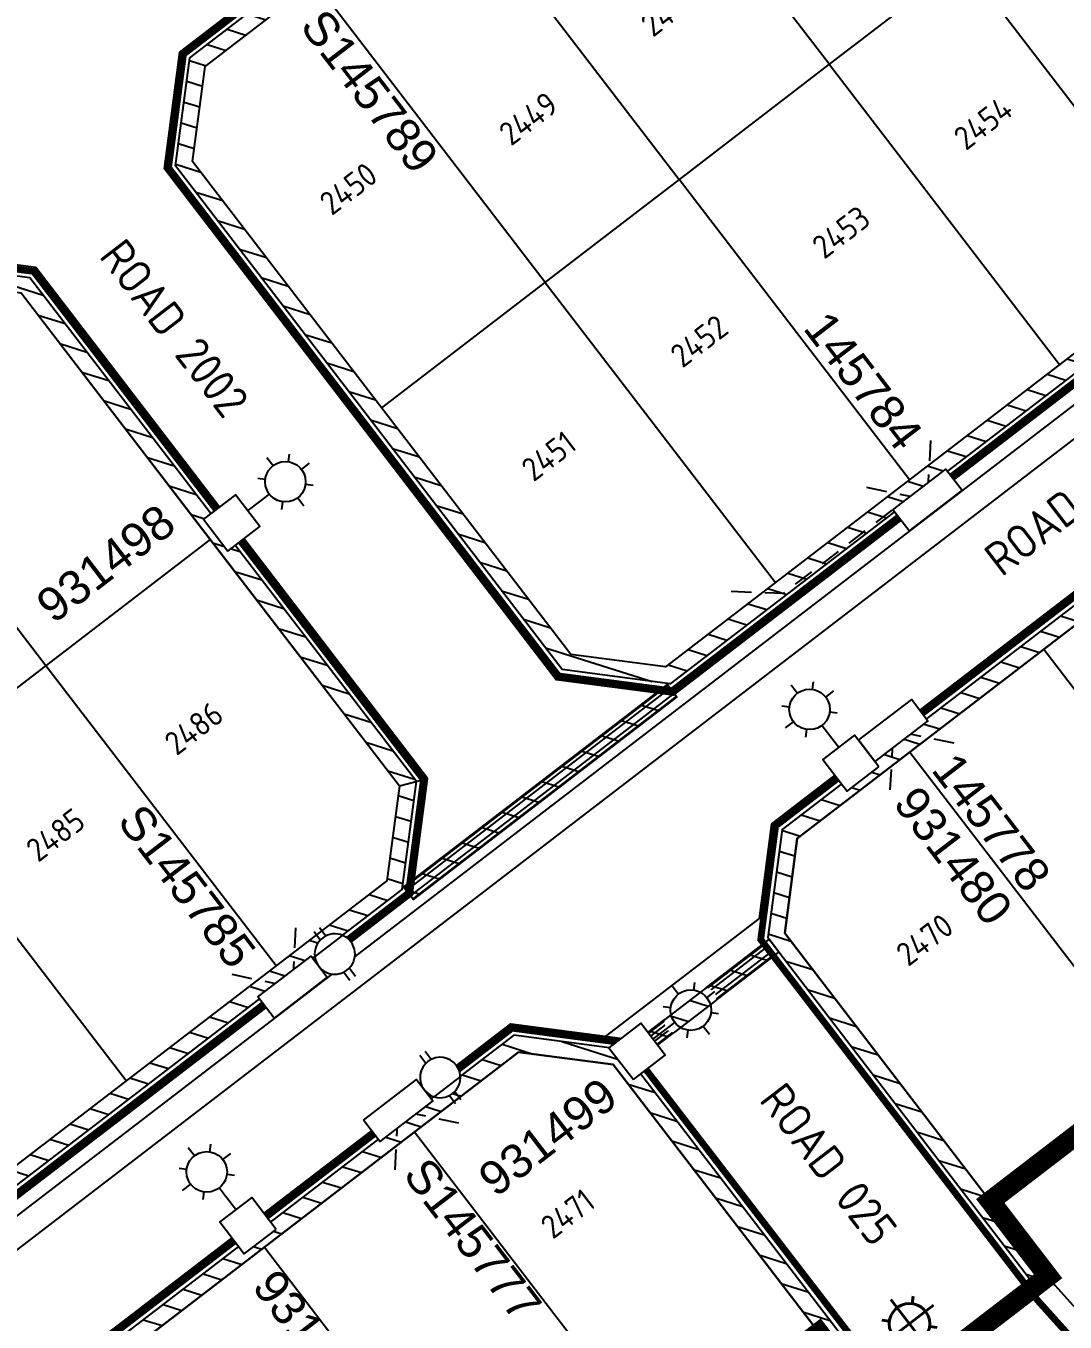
# Model space of a CAD drawing. Extents: x 296374 to 298792, y 6267790 to 6270844.
# Drawn here: x 298187.8 to 298264.7, y 6269805 to 6269901 of the extents above; entities that cross this region are included whole.
import ezdxf
from ezdxf.enums import TextEntityAlignment as Align

# ---------------------------------------------------------------- set-up
doc = ezdxf.new("R2010")
doc.units = 0
for name, pattern in [('Dash', [5, 3, -2]), ('DASHED', [0.75, 0.5, -0.25]), ('DASHED2', [9.525, 6.35, -3.175]), ('IE Trench LV', [6.5, 5, -1.5]), ('Trench-Service', [1.5, 1, -0.5])]:
    doc.linetypes.add(name, pattern=pattern)
for name, color, linetype in [('_User_Boundary_Stage24', 252, 'DASHED2'), ('_User_Equip_Easement', 7, 'Continuous'), ('_User_LotNumbers', 251, 'Continuous'), ('_User_Roadnames', 7, 'Continuous'), ('_User_Wipeout', 6, 'Continuous'), ('_User_xref', 251, 'Continuous'), ('Duct_SP_NEW', 2, 'Continuous'), ('Equip_LV_NEW', 2, 'Continuous'), ('Equip_SP_SL_EXT', 7, 'Continuous'), ('Equip_SP_SL_NEW', 2, 'Continuous'), ('Mains_HV_NEW_U97', 2, 'Continuous'), ('Mains_LV_NEW_T84', 2, 'Continuous'), ('Mains_SL_NEW_R6', 2, 'Continuous'), ('Services_SP_NEW_UG', 7, 'Trench-Service'), ('SupportsUG_SP_LV_NEW', 2, 'Continuous'), ('SupportsUG_SP_LV_SL_NEW', 2, 'Continuous'), ('Trench_SP_NEW', 2, 'IE Trench LV'), ('UG_Details_SP_MISC', 7, 'Continuous'), ('X-Masterplan_LotLayout_P2$0$D-LO-Stage 24', 251, 'Continuous'), ('X-Masterplan_LotLayout_P2$0$D-RD-Stage24_BDY', 251, 'Continuous'), ('XR-600340-P4-CI-DESIGN (06032016)$0$GN-ANNO-TEXT-LOT24', 251, 'Continuous')]:
    doc.layers.add(name, color=color, linetype=linetype)
doc.styles.add('CDD_AN-ISOCP', font='isocp.shx')
doc.styles.add('iecARIAL', font='arial.ttf', dxfattribs={"height": 2})
doc.styles.add('POLE_LABEL', font='arial.ttf')
doc.styles.add('SL_LABEL', font='arial.ttf')
doc.styles.get("Standard").update_dxf_attribs({"font": 'arial.ttf'})
doc.styles.add('XR-600340-P4-CI-DESIGN (06032016)$0$CDD_AN-ISOCP', font='isocp.shx')
doc.linetypes.add('Cable 1', pattern='A,7,-3,["//",Standard,S=1.5,R=0,X=-2.1,Y=-0.7],-0.001', length=10.001)
doc.linetypes.add('Cable 4', pattern='A,5.25,-0.1,["o",Standard,S=2,R=0,X=1.2,Y=-0.7],-4', length=9.35)
doc.linetypes.add('Cable New UG', pattern='A,7,-0.25,["x",Standard,S=2,R=0,X=0.2,Y=-0.8],-2.1', length=9.35)
doc.linetypes.add('IE Trench HV', pattern='A,7,-0.2,["/",Standard,S=3,R=0,X=0.6,Y=-1.4],-2.5', length=9.7)
pattern_1 = [(162.4963, (298226.3864, 6269882.092), (-0.45837, -1.453435), [])]

# ---------------------------------------------------------------- blocks, each defined once
blk = doc.blocks.new('XR-600340-P4-CI-DESIGN (06032016)')
at = {"layer": 'XR-600340-P4-CI-DESIGN (06032016)$0$GN-ANNO-TEXT-LOT24', "linetype": 'ByBlock', "char_height": 1.75, "attachment_point": 5, "rotation": 37.45421, "style": 'XR-600340-P4-CI-DESIGN (06032016)$0$CDD_AN-ISOCP'}
for s, insert in [('2448', (298235.54, 6269902.197)), ('2449', (298225.028, 6269894.131)), ('2454', (298258.687, 6269893.794)), ('2450', (298211.706, 6269888.947)), ('2453', (298248.175, 6269885.728)), ('2452', (298237.663, 6269877.663)), ('2451', (298229.214, 6269866.128)), ('2486', (298202.786, 6269845.851)), ('2485', (298190.02, 6269841.109)), ('2470', (298254.362, 6269833.352)), ('2471', (298227.934, 6269813.075))]:
    blk.add_mtext(s, dxfattribs=dict(at, insert=insert))
blk = doc.blocks.new('X-Masterplan_LotLayout_P2')
at = {"layer": 'X-Masterplan_LotLayout_P2$0$D-LO-Stage 24'}
for p, q in [((298247.3, 6269898.138), (298230.256, 6269920.353)), ((298219.148, 6269911.831), (298236.193, 6269889.616)), ((298247.411, 6269898.223), (298257.329, 6269905.832)), ((298257.218, 6269905.747), (298274.261, 6269883.532)), ((298226.275, 6269882.007), (298209.231, 6269904.222)), ((298236.304, 6269889.701), (298247.411, 6269898.223)), ((298247.3, 6269898.138), (298264.344, 6269875.923)), ((298226.387, 6269882.092), (298236.304, 6269889.701)), ((298253.237, 6269867.401), (298236.193, 6269889.616)), ((298214.168, 6269872.718), (298226.387, 6269882.092)), ((298226.275, 6269882.007), (298243.32, 6269859.792)), ((298172.267, 6269875.861), (298189.312, 6269853.647)), ((298334.585, 6269871.836), (298259.214, 6269814.007)), ((298201.474, 6269862.978), (298189.256, 6269853.604)), ((298263.167, 6269854.853), (298281.429, 6269831.052)), ((298189.256, 6269853.604), (298139.328, 6269815.297)), ((298189.312, 6269853.647), (298206.356, 6269831.432)), ((298253.25, 6269847.244), (298271.511, 6269823.443)), ((298195.248, 6269822.91), (298178.204, 6269845.124)), ((298216.595, 6269819.121), (298234.857, 6269795.32)), ((298205.488, 6269810.599), (298223.75, 6269786.798))]:
    blk.add_line(p, q, dxfattribs=at)
at = {"layer": 'X-Masterplan_LotLayout_P2$0$D-RD-Stage24_BDY'}
for points in [[(298201.091, 6269897.976), (298295.315, 6269970.27), (298302.326, 6269969.347), (298330.327, 6269932.851), (298329.404, 6269925.84), (298235.179, 6269853.547), (298228.169, 6269854.47), (298200.168, 6269890.966)], [(298187.474, 6269881.226), (298215.475, 6269844.731), (298214.551, 6269837.72), (298138.125, 6269779.082), (298131.115, 6269780.005), (298103.113, 6269816.501), (298104.037, 6269823.511), (298180.463, 6269882.149)]]:
    blk.add_lwpolyline(points, close=True, dxfattribs=at)
blk.add_lwpolyline([(298361.173, 6269928.788), (298360.565, 6269929.582), (298348.455, 6269920.291), (298244.919, 6269840.853), (298243.996, 6269833.842), (298261.43, 6269811.119), (298264.004, 6269807.764), (298268.84, 6269802.385), (298268.84, 6269802.385), (298274.122, 6269799.184), (298278.821, 6269798.276), (298283.071, 6269799.015), (298287.868, 6269800.7), (298384.66, 6269874.965, 0.015634), (298391.73, 6269880.748)], format="xyb", dxfattribs=at)
at = {"layer": 'X-Masterplan_LotLayout_P2$0$D-RD-Stage24_BDY', "flags": 128}
blk.add_lwpolyline([(298183.171, 6269720.372), (298254.729, 6269775.274), (298256.857, 6269780.066), (298255.607, 6269788.482), (298255.403, 6269789.349), (298252.035, 6269796.459), (298248.736, 6269801.379), (298245.302, 6269805.855), (298231.302, 6269824.102), (298224.291, 6269825.026), (298147.865, 6269766.388), (298146.941, 6269759.377), (298176.16, 6269721.295)], close=True, dxfattribs=at)
blk = doc.blocks.new('*U82')
at = {"lineweight": 40}
for p, q in [((-4.192, -2.298), (-4.243, 2.202)), ((-5.692, 1.394), (-5.29, 1)), ((-2.776, 1.427), (-3.169, 1.024)), ((0, 0), (-2.721, -0.031)), ((-1.968, -0.023), (-6.467, -0.074)), ((-5.659, -1.523), (-5.266, -1.121)), ((-2.743, -1.49), (-3.145, -1.097))]:
    blk.add_line(p, q, dxfattribs=at)
blk.add_circle((-4.218, -0.048), 1.5, dxfattribs=at)
at = {"style": 'iecARIAL', "flags": 8}
blk.add_attdef('ASSET_NUM', (1.5, 1.5), '', height=2.5, dxfattribs=at)
for tag, p, height, flags in [('CONSTRUCTED_VOLTAGE', (0.981, -0.653), 0.2, 9), ('CONTROL_TYPE', (0.981, -0.853), 0.2, 9), ('LANTERN_PURPOSE', (0.981, -1.053), 0.2, 9), ('LNUMBER', (2.181, -3.253), 2.5, 8), ('OPERATING_VOLTAGE', (0.981, -1.653), 0.2, 9), ('ORIENTATION', (0.981, -1.853), 0.2, 9), ('OWNED_BY', (0.981, -2.053), 0.2, 9), ('LANTERN_TYPE', (0.981, -1.253), 0.2, 9), ('NO_PHASES', (0.981, -1.453), 0.2, 9), ('STATE', (0.981, -2.253), 0.2, 9), ('CEXIST', (0.981, -2.653), 0.2, 9), ('CNEW', (0.981, -2.853), 0.2, 9), ('CNUMBER', (0.981, -3.053), 0.2, 9), ('USAGE', (0.981, -2.453), 0.2, 9), ('CREMOVE', (0.981, -3.253), 0.2, 9), ('CREPLACE', (0.981, -3.453), 0.2, 9), ('LKINGHEIGHT', (0.981, -3.653), 0.2, 9), ('LBRACKET', (0.981, -3.853), 0.2, 9), ('LBRACKETVOCAB', (0.981, -4.053), 0.2, 9), ('LCATEGORY', (0.981, -4.253), 0.2, 9), ('LCHARGE1', (0.981, -4.453), 0.2, 9), ('LCHARGE1PERCENT', (0.981, -4.653), 0.2, 9), ('LCHARGE2', (0.981, -4.853), 0.2, 9), ('LCHARGE2PERCENT', (0.981, -5.053), 0.2, 9), ('LCHARGE3', (0.981, -5.253), 0.2, 9), ('LCHARGE3PERCENT', (0.981, -5.453), 0.2, 9), ('LEXIST', (0.981, -5.653), 0.2, 9), ('LLAMP', (0.981, -5.853), 0.2, 9), ('LLAMPVOCAB', (0.981, -6.053), 0.2, 9), ('LMAST', (0.981, -6.253), 0.2, 9), ('LMASTVOCAB', (0.981, -6.453), 0.2, 9), ('LNEW', (0.981, -6.653), 0.2, 9), ('LANTNUMBER', (0.981, -6.853), 0.2, 9), ('LOUTREACH', (0.981, -7.253), 0.2, 9), ('LOUTREACHVOCAB', (0.981, -7.453), 0.2, 9), ('LRATECODE', (0.981, -7.653), 0.2, 9), ('LREMOVE', (0.981, -7.853), 0.2, 9), ('LREPLACE', (0.981, -8.053), 0.2, 9), ('LTYPE', (0.981, -8.253), 0.2, 9), ('LTYPEVOCAB', (0.981, -8.453), 0.2, 9), ('LEGEND', (0.981, -8.653), 0.2, 9), ('STREETNAME', (0.981, -9.253), 0.2, 9), ('SUBURB', (0.981, -9.453), 0.2, 1), ('LOCATION', (0.981, -8.853), 0.2, 9), ('NOTES', (0.981, -9.053), 0.2, 9)]:
    blk.add_attdef(tag, p, '', height=height, dxfattribs=dict(flags=flags))
blk = doc.blocks.new('LV_UG_LINKS_OPEN_NEW')
blk.add_wipeout([(-1.168, 0.932), (-1.275, 0.778), (-1.363, 0.612), (-1.429, 0.436), (-1.472, 0.254), (-1.492, 0.067), (-1.489, -0.12), (-1.462, -0.306), (-1.412, -0.487), (-1.34, -0.66), (-1.247, -0.823), (-1.134, -0.973), (-1.003, -1.107), (-0.857, -1.224), (-0.696, -1.322), (-0.525, -1.399), (-0.346, -1.453), (-0.161, -1.485), (0.026, -1.494), (0.213, -1.479), (0.397, -1.44), (0.574, -1.379), (0.743, -1.296), (0.899, -1.193), (1.042, -1.071), (1.168, -0.932), (1.275, -0.778), (1.363, -0.612), (1.429, -0.436), (1.472, -0.254), (1.492, -0.067), (1.489, 0.12), (1.462, 0.306), (1.412, 0.487), (1.34, 0.66), (1.247, 0.823), (1.134, 0.973), (1.003, 1.107), (0.857, 1.224), (0.696, 1.322), (0.525, 1.399), (0.346, 1.453), (0.161, 1.485), (-0.026, 1.494), (-0.213, 1.479), (-0.397, 1.44), (-0.574, 1.379), (-0.743, 1.296), (-0.899, 1.193), (-1.042, 1.071)])
for p, q in [((-0.249, 1.473), (-0.249, 2.22)), ((0.249, 1.473), (0.249, 2.22)), ((-0.249, -1.473), (-0.249, -2.22)), ((0.249, -1.473), (0.249, -2.22))]:
    blk.add_line(p, q)
blk.add_lwpolyline([(1.494, 0, 1), (-1.494, 0, 1)], format="xyb", close=True)
for tag, p, flags in [('Z', (0, 0), 1), ('ORIENTATION', (0, 0), 9), ('USAGE', (0, -0.2), 9), ('NOTES', (0, -0.4), 9)]:
    blk.add_attdef(tag, p, '', height=0.2, dxfattribs=dict(flags=flags))
blk = doc.blocks.new('*U102')
blk.add_line((0, 0), (0, 0))
at = {"style": 'SL_LABEL', "flags": 9}
for tag, height, p in [('ASSET_NUM', 2.5, (2, 2)), ('STREET_CODE', 0.2, (0, -0.2))]:
    blk.add_attdef(tag, text='', height=height, dxfattribs=at).set_placement(p, align=Align.MIDDLE_LEFT)
for tag, p, flags in [('Z', (0, 0), 1), ('OPERATED_BY', (0, -9.607), 9)]:
    blk.add_attdef(tag, p, '', height=0.2, dxfattribs=dict(flags=flags))
at = {"flags": 9}
for tag, p in [('CONSTRUCTED_VOLTAGE', (0, -0.4)), ('CONTROL_TYPE', (0, -0.6)), ('LANTERN_PURPOSE', (0, -0.8)), ('LANTERN_TYPE', (0, -1)), ('OPERATING_VOLTAGE', (0, -1.4)), ('ORIENTATION', (0, -1.6)), ('OWNED_BY', (0, -1.8)), ('STATE', (0, -2)), ('NO_PHASES', (0, -1.2)), ('CEXIST', (0, -2.4)), ('CNEW', (0, -2.6)), ('CNUMBER', (0, -2.8)), ('USAGE', (0, -2.2)), ('CREMOVE', (0, -3)), ('CREPLACE', (0, -3.2)), ('LKINGHEIGHT', (0, -3.4)), ('MAINTAINED_BY', (0, -9.863))]:
    blk.add_attdef(tag, text='', height=0.2, dxfattribs=at).set_placement(p, align=Align.MIDDLE_LEFT)
blk.add_wipeout([(0.907, -8.703), (-0.626, -8.067), (-1.564, -6.698), (-0.928, -5.166), (0.43, -4.124), (1.973, -4.863), (2.912, -6.232), (2.276, -7.764)])
for p, q in [((0, 0), (0.519, -4.976)), ((-0.928, -5.166), (-0.491, -5.52)), ((1.973, -4.863), (1.619, -5.3)), ((-0.818, -6.62), (-1.564, -6.698)), ((2.912, -6.232), (2.166, -6.31)), ((-0.626, -8.067), (-0.271, -7.63)), ((2.276, -7.764), (1.839, -7.41)), ((0.829, -7.957), (0.907, -8.703))]:
    blk.add_line(p, q)
blk.add_circle((0.674, -6.465), 1.5)
for tag, height, flags, p in [('LNUMBER', 2.5, 8, (1.2, -2.8)), ('LBRACKET', 0.2, 9, (0, -3.6)), ('LBRACKETVOCAB', 0.2, 9, (0, -3.8)), ('LCATEGORY', 0.2, 9, (0, -4)), ('LCHARGE1', 0.2, 9, (0, -4.2)), ('LCHARGE1PERCENT', 0.2, 9, (0, -4.4)), ('LCHARGE2', 0.2, 9, (0, -4.6)), ('LCHARGE2PERCENT', 0.2, 9, (0, -4.8)), ('LCHARGE3', 0.2, 9, (0, -5)), ('LCHARGE3PERCENT', 0.2, 9, (0, -5.2)), ('LEXIST', 0.2, 9, (0, -5.4)), ('LLAMP', 0.2, 9, (0, -5.6)), ('LLAMPVOCAB', 0.2, 9, (0, -5.8)), ('LMAST', 0.2, 9, (0, -6)), ('LMASTVOCAB', 0.2, 9, (0, -6.2)), ('LNEW', 0.2, 9, (0, -6.4)), ('LANTNUMBER', 0.2, 9, (0, -6.6)), ('LOUTREACH', 0.2, 9, (0, -7)), ('LOUTREACHVOCAB', 0.2, 9, (0, -7.2)), ('LRATECODE', 0.2, 9, (0, -7.4)), ('LREMOVE', 0.2, 9, (0, -7.6)), ('SUBURB', 0.2, 9, (0, -8.6)), ('LREPLACE', 0.2, 9, (0, -7.8)), ('LTYPE', 0.2, 9, (0, -8)), ('LTYPEVOCAB', 0.2, 9, (0, -8.2)), ('LEGEND', 0.2, 9, (0, -8.4)), ('STREETNAME', 0.2, 9, (0, -8.8)), ('LOCATION', 0.2, 9, (0, -9)), ('NOTES', 0.2, 9, (0, -9.2))]:
    blk.add_attdef(tag, text='', height=height, dxfattribs=dict(flags=flags)).set_placement(p, align=Align.MIDDLE_LEFT)
blk = doc.blocks.new('PILLAR_NEW')
for tag, height, flags, p in [('ASSET_NUM', 2.5, 8, (2, 4)), ('STREET_CODE', 0.2, 9, (1.5, 2)), ('OWNED_BY', 0.2, 9, (1.5, 1.8))]:
    blk.add_attdef(tag, text='', height=height, dxfattribs=dict(flags=flags)).set_placement(p, align=Align.MIDDLE_LEFT)
blk.add_wipeout([(-2.475, 0.99), (2.475, 0.99), (2.475, -0.99), (-2.475, -0.99)])
at = {"lineweight": -3}
blk.add_lwpolyline([(-2.475, 0.99), (2.475, 0.99), (2.475, -0.99), (-2.475, -0.99)], close=True, dxfattribs=at)
for tag, flags, p in [('OPERATED_BY', 9, (1.5, 1.6)), ('STATE', 9, (1.5, 1.2)), ('SUPPORT_TYPE', 9, (1.5, 1)), ('MAINTAINED_BY', 9, (1.5, 1.4)), ('SUBURB', 9, (1.5, 0.2)), ('STREETNAME', 9, (1.5, 0)), ('USAGE', 9, (1.5, 0.8)), ('LEGEND', 9, (1.5, 0.6)), ('PARENT', 9, (1.5, 0.4)), ('Z', 1, (1.5, -0.6)), ('LOCATION', 9, (1.5, -0.2)), ('NOTES', 9, (1.5, -0.4))]:
    blk.add_attdef(tag, text='', height=0.2, dxfattribs=dict(flags=flags)).set_placement(p, align=Align.MIDDLE_LEFT)
blk = doc.blocks.new('COLUMN_NEW')
for tag, height, flags, p in [('ASSET_NUM', 2.5, 8, (2, 2)), ('Z', 0.2, 1, (1.5, -2.8)), ('LOCATION', 0.2, 9, (1.5, -2.2)), ('NOTES', 0.2, 9, (1.5, -2.4)), ('LABEL_ALIGNMENT', 0.2, 9, (1.5, -2.6))]:
    blk.add_attdef(tag, text='', height=height, dxfattribs=dict(flags=flags)).set_placement(p, align=Align.MIDDLE_LEFT)
blk.add_wipeout([(-1.485, -1.485), (1.485, -1.485), (1.485, 1.485), (-1.485, 1.485)])
at = {"lineweight": -3}
blk.add_lwpolyline([(-1.485, -1.485), (1.485, -1.485), (1.485, 1.485), (-1.485, 1.485)], close=True, dxfattribs=at)
at = {"style": 'POLE_LABEL', "flags": 9}
blk.add_attdef('STRUCTURE_PLANT_NUMBER', text='', height=0.2, dxfattribs=at).set_placement((1.5, 0.242), align=Align.MIDDLE_LEFT)
at = {"flags": 9}
for tag, p in [('STREET_CODE', (1.5, 0)), ('OWNED_BY', (1.5, -0.4)), ('OPERATED_BY', (1.5, -0.6)), ('STATE', (1.5, -1)), ('COLUMN_TYPE', (1.5, -0.2)), ('MAINTAINED_BY', (1.5, -0.8)), ('SUBURB', (1.5, -1.8)), ('STREETNAME', (1.5, -2)), ('USAGE', (1.5, -1.2)), ('LEGEND', (1.5, -1.4)), ('PARENT', (1.5, -1.6))]:
    blk.add_attdef(tag, text='', height=0.2, dxfattribs=at).set_placement(p, align=Align.MIDDLE_LEFT)

msp = doc.modelspace()

# ---------------------------------------------------------------- hatches: boundary and pattern name
at = {"layer": '_User_Equip_Easement'}
h = msp.add_hatch(dxfattribs=at)
h.set_pattern_fill('ANSI31', color=256, scale=0.48, angle=80)
h.set_pattern_definition(pattern_1)
h.paths.add_polyline_path([(298180.12745, 6269883.40397), (298132.66113, 6269846.98593), (298133.39159, 6269846.03388), (298180.46301, 6269882.14942), (298187.47354, 6269881.22612), (298215.4748, 6269844.73051), (298214.5515, 6269837.71998), (298138.13043, 6269779.08118), (298138.12516, 6269779.08188), (298131.11463, 6269780.00517), (298123.61831, 6269789.77538), (298122.66625, 6269789.04492), (298130.46514, 6269778.88035), (298138.46657, 6269777.82655), (298215.67632, 6269837.07052), (298216.72943, 6269845.06662), (298188.12299, 6269882.35094)])
h = msp.add_hatch(dxfattribs=at)
h.set_pattern_fill('ANSI31', color=256, scale=0.48, angle=80)
h.set_pattern_definition([(162.4995, (298117.632, 6269797.734), (-0.45829, -1.45346), [])])
h.paths.add_polyline_path([(298235.29036, 6269852.2454), (298215.77973, 6269837.2759), (298216.51024, 6269836.32387), (298236.02086, 6269851.29337)])
h = msp.add_hatch(dxfattribs=at)
h.set_pattern_fill('ANSI31', color=256, scale=0.48, angle=80)
h.set_pattern_definition(pattern_1)
h.paths.add_polyline_path([(298250.62371, 6269798.56436), (298251.57771, 6269799.2963), (298249.7116, 6269802.07907), (298246.25427, 6269806.58521), (298231.95118, 6269825.22723), (298223.95495, 6269826.28048), (298154.77765, 6269773.20419), (298146.73991, 6269767.03724), (298145.6868, 6269759.04112), (298178.25101, 6269716.59695), (298179.20308, 6269717.3274), (298146.94143, 6269759.37722), (298147.86473, 6269766.38775), (298224.29105, 6269825.02584), (298231.30168, 6269824.10242), (298245.30221, 6269805.85474), (298248.73626, 6269801.37895)])

# ---------------------------------------------------------------- linework, layer by layer
at = {"layer": '_User_Boundary_Stage24', "linetype": 'DASHED', "lineweight": -3, "ltscale": 10, "const_width": 1.5, "flags": 128}
msp.add_lwpolyline([(298250.6237, 6269798.56436), (298250.6237, 6269798.56436), (298263.43671, 6269808.39514)], dxfattribs=at)
at = {"layer": '_User_Equip_Easement', "linetype": 'Continuous', "flags": 128}
msp.add_lwpolyline([(298235.29036, 6269852.2454), (298215.78033, 6269837.27512), (298216.51083, 6269836.32309), (298236.02086, 6269851.29337)], close=True, dxfattribs=at)
at = {"layer": 'Duct_SP_NEW', "lineweight": -3}
for p, q in [((298235.33907, 6269852.18194), (298215.82846, 6269837.21243)), ((298235.33907, 6269852.18194), (298235.65561, 6269851.76938)), ((298235.97215, 6269851.35682), (298216.46153, 6269836.38731)), ((298235.97215, 6269851.35682), (298235.65561, 6269851.76938)), ((298215.82846, 6269837.21243), (298216.145, 6269836.79987)), ((298216.46153, 6269836.38731), (298216.145, 6269836.79987)), ((298242.4907, 6269833.01845), (298232.47006, 6269825.33006)), ((298242.4907, 6269833.01845), (298242.80724, 6269832.60589)), ((298243.12378, 6269832.19334), (298233.10313, 6269824.50494)), ((298243.12378, 6269832.19334), (298242.80724, 6269832.60589)), ((298232.47006, 6269825.33006), (298232.78659, 6269824.9175)), ((298233.10313, 6269824.50494), (298232.78659, 6269824.9175))]:
    msp.add_line(p, q, dxfattribs=at)
at = {"layer": 'Mains_HV_NEW_U97', "linetype": 'Cable 1', "lineweight": -3, "ltscale": 0.9, "flags": 128}
msp.add_lwpolyline([(298145.75807, 6269739.5629), (298123.12489, 6269769.0622), (298130.86634, 6269775.00183), (298139.51954, 6269773.86219), (298155.88691, 6269786.42005), (298155.88691, 6269786.42005), (298313.99891, 6269907.71888), (298310.34195, 6269916.05524)], dxfattribs=at)
at = {"layer": 'Mains_HV_NEW_U97', "linetype": 'Cable 1', "lineweight": -3, "flags": 128}
msp.add_lwpolyline([(298152.51194, 6269794.96017), (298158.63167, 6269791.03422), (298311.7996, 6269908.55231), (298310.34195, 6269916.05524)], dxfattribs=at)
at = {"layer": 'Mains_LV_NEW_T84', "linetype": 'Cable New UG', "lineweight": -3, "flags": 128}
for points in [[(298199.21626, 6269899.0587), (298208.01952, 6269905.813)], [(298254.56535, 6269865.89976), (298235.73964, 6269851.45573), (298227.08644, 6269852.59537), (298198.07661, 6269890.4055), (298199.21626, 6269899.0587)], [(298283.50906, 6269888.10681), (298254.56535, 6269865.89976)], [(298207.57329, 6269829.8451), (298216.4262, 6269836.63749), (298217.56584, 6269845.29069), (298188.55602, 6269883.10082), (298179.90339, 6269884.24039), (298159.94257, 6269868.92596)], [(298282.97401, 6269872.57119), (298252.03208, 6269848.831)], [(298215.37779, 6269820.708), (298223.73088, 6269827.1169), (298230.74146, 6269826.19348), (298242.12109, 6269834.92521), (298243.04341, 6269841.92829), (298252.03472, 6269848.82743)], [(298207.57329, 6269829.8451), (298178.55928, 6269807.5841)], [(298183.24595, 6269796.05484), (298215.37779, 6269820.708)]]:
    msp.add_lwpolyline(points, dxfattribs=at)
at = {"layer": 'Mains_SL_NEW_R6', "linetype": 'Cable 4', "flags": 128}
for points in [[(298207.57329, 6269829.8451), (298216.4262, 6269836.63749), (298217.56584, 6269845.29069), (298203.06092, 6269864.19575)], [(298215.4748, 6269844.73051), (298217.56584, 6269845.29069)], [(298215.37779, 6269820.708), (298223.73088, 6269827.1169), (298232.38417, 6269825.97711), (298233.06893, 6269825.08463)], [(298204.27043, 6269812.18588), (298215.37779, 6269820.708)]]:
    msp.add_lwpolyline(points, dxfattribs=at)
at = {"layer": 'Mains_SL_NEW_R6', "linetype": 'Cable 4', "elevation": 0, "flags": 128}
msp.add_lwpolyline([(298252.03222, 6269848.83082), (298250.70819, 6269847.81525)], dxfattribs=at)
at = {"layer": 'Services_SP_NEW_UG', "linetype": 'Dash', "lineweight": -3, "ltscale": 0.5, "elevation": 0, "flags": 128}
for points in [[(298250.06091, 6269866.84231), (298254.5655, 6269865.89957), (298254.8212, 6269870.49464)], [(298240.03255, 6269859.14805), (298243.9345, 6269858.99076), (298251.99924, 6269865.17843), (298254.5655, 6269865.89957)], [(298256.53681, 6269847.88809), (298252.03222, 6269848.83082), (298251.77651, 6269844.23575)], [(298203.0687, 6269830.78783), (298207.57329, 6269829.8451), (298207.82899, 6269834.44017)], [(298219.88239, 6269819.76526), (298215.37779, 6269820.708), (298215.12209, 6269816.11292)]]:
    msp.add_lwpolyline(points, dxfattribs=at)
at = {"layer": 'Trench_SP_NEW', "linetype": 'IE Trench LV', "flags": 128}
msp.add_lwpolyline([(298289.96862, 6269968.31032, 0.5, 0.5, 0), (298208.20063, 6269905.57383, 0.5, 0.5, 0), (298199.49746, 6269898.89632, 0.5, 0.5, 0), (298198.39027, 6269890.48953, 0.5, 0.5, 0), (298227.24881, 6269852.87657, 0.5, 0.5, 0), (298231.41187, 6269852.32829, 0, 0, 0)], format="xyseb", dxfattribs=at)
at = {"layer": 'Trench_SP_NEW', "linetype": 'IE Trench HV', "lineweight": -3, "const_width": 0.5, "flags": 128}
for points in [[(298231.41187, 6269852.32829), (298235.65561, 6269851.76938), (298313.71428, 6269911.6599)], [(298134.39792, 6269777.85808), (298138.60132, 6269777.30448), (298216.145, 6269836.79987), (298216.70128, 6269841.02366)]]:
    msp.add_lwpolyline(points, dxfattribs=at)
at = {"layer": 'Trench_SP_NEW', "linetype": 'IE Trench LV', "const_width": 0.5, "flags": 128}
for points in [[(298132.30206, 6269847.33882), (298160.0696, 6269868.6453), (298179.98685, 6269883.92681), (298188.39365, 6269882.81962), (298202.82291, 6269864.01313)], [(298216.69859, 6269841.00327), (298217.25219, 6269845.20667), (298202.82291, 6269864.01314)], [(298215.56041, 6269820.46998), (298154.46993, 6269773.59831), (298223.81491, 6269826.80325), (298232.2218, 6269825.6959), (298232.83091, 6269824.90202)], [(298250.0456, 6269802.53416), (298232.64891, 6269825.13923)]]:
    msp.add_lwpolyline(points, dxfattribs=at)
at = {"layer": 'Trench_SP_NEW', "linetype": 'IE Trench HV', "ltscale": 0.95, "const_width": 0.5, "flags": 128}
msp.add_lwpolyline([(298278.49896, 6269796.60721), (298273.5011, 6269797.57291), (298270.59997, 6269799.33098), (298267.74381, 6269801.06179), (298265.15782, 6269803.9381), (298262.69568, 6269806.67666), (298260.08161, 6269810.08372), (298256.64636, 6269814.5611), (298242.21833, 6269833.36596), (298243.32552, 6269841.77276), (298290.80594, 6269878.20211)], dxfattribs=at)
at = {"layer": 'UG_Details_SP_MISC', "lineweight": -3}
for p, q in [((298215.9989, 6269836.99028), (298235.50952, 6269851.9598)), ((298235.50952, 6269851.9598), (298235.50952, 6269851.9598)), ((298235.50952, 6269851.9598), (298235.65561, 6269851.76938)), ((298235.50952, 6269851.9598), (298235.65561, 6269851.76938)), ((298216.29109, 6269836.60946), (298235.8017, 6269851.57897)), ((298235.8017, 6269851.57897), (298235.65561, 6269851.76938)), ((298235.8017, 6269851.57897), (298235.65561, 6269851.76938)), ((298235.8017, 6269851.57897), (298235.8017, 6269851.57897)), ((298215.9989, 6269836.99028), (298216.145, 6269836.79987)), ((298216.29109, 6269836.60946), (298216.145, 6269836.79987)), ((298232.6405, 6269825.10791), (298242.66115, 6269832.79631)), ((298242.66115, 6269832.79631), (298242.66115, 6269832.79631)), ((298242.66115, 6269832.79631), (298242.80724, 6269832.60589)), ((298242.66115, 6269832.79631), (298242.80724, 6269832.60589)), ((298232.93269, 6269824.72709), (298242.95333, 6269832.41548)), ((298242.95333, 6269832.41548), (298242.80724, 6269832.60589)), ((298242.95333, 6269832.41548), (298242.80724, 6269832.60589)), ((298242.95333, 6269832.41548), (298242.95333, 6269832.41548)), ((298232.6405, 6269825.10791), (298232.78659, 6269824.9175)), ((298232.93269, 6269824.72709), (298232.78659, 6269824.9175))]:
    msp.add_line(p, q, dxfattribs=at)

# ---------------------------------------------------------------- block references
at = {"layer": '_User_xref', "color": 7}
msp.add_blockref('X-Masterplan_LotLayout_P2', (0, 0), dxfattribs=at)
at = {"layer": '_User_xref', "color": 6, "lineweight": -3}
msp.add_blockref('XR-600340-P4-CI-DESIGN (06032016)', (0, 0), dxfattribs=at)
at = {"layer": 'Equip_SP_SL_EXT', "rotation": 216.8386212781519}
msp.add_blockref('*U82', (298249.88499, 6269802.3551, 10.5), dxfattribs=at)

# ---------------------------------------------------------------- texts
at = {"layer": '_User_LotNumbers', "char_height": 1.75, "attachment_point": 5, "rotation": 37.4542054, "style": 'CDD_AN-ISOCP'}
for s, insert in [('2451', (298226.53431, 6269869.15539)), ('2486', (298200.26484, 6269849.00014))]:
    msp.add_mtext(s, dxfattribs=dict(at, insert=insert))

# ---------------------------------------------------------------- next in the draw order: block references
at = {"layer": 'Equip_LV_NEW', "lineweight": -3, "extrusion": (-0.001675, 0.000220639, 0.999999), "rotation": 216.5712509735176}
for p in [(298210.27778, 6269832.24695, 883.78918), (298218.08227, 6269823.10985, 883.77409)]:
    msp.add_blockref('LV_UG_LINKS_OPEN_NEW', p, dxfattribs=at)
at = {"layer": 'Equip_SP_SL_NEW', "linetype": 'Cable New UG', "lineweight": -3, "extrusion": (4.86337e-08, -6.3387e-08, 1), "rotation": 121.5485877954412}
for p in [(298201.8805, 6269863.29475, -0.38318), (298231.89075, 6269824.18068, -0.38318)]:
    msp.add_blockref('*U102', p, dxfattribs=at)
at = {"layer": 'Equip_SP_SL_NEW', "linetype": 'Cable New UG', "lineweight": -3, "extrusion": (6.91748e-08, 9.25798e-08, 1), "rotation": 211.5485845953489}
for p in [(298249.79437, 6269845.24211, 0.60084), (298205.17439, 6269811.0077, 0.60083)]:
    msp.add_blockref('*U102', p, dxfattribs=at)

# ---------------------------------------------------------------- next in the draw order: wipeouts: each hides what was drawn before it
at = {"color": 6}
for points in [[(298228.26766, 6269867.96185), (298225.54111, 6269865.12651), (298226.93957, 6269863.30469), (298229.75891, 6269863.01899), (298232.45602, 6269865.31205), (298232.53351, 6269866.85629), (298231.56664, 6269869.08367), (298230.99613, 6269869.53658)], [(298201.83962, 6269847.68457), (298199.11307, 6269844.84923), (298200.51153, 6269843.02742), (298203.33087, 6269842.74171), (298206.02798, 6269845.03477), (298206.10547, 6269846.57902), (298205.1386, 6269848.80639), (298204.56809, 6269849.2593)]]:
    msp.add_wipeout(points, dxfattribs=at).dxf.layer = '_User_Wipeout'

# ---------------------------------------------------------------- next in the draw order: hatches: boundary and pattern name
at = {"layer": '_User_Equip_Easement'}
h = msp.add_hatch(dxfattribs=at)
h.set_pattern_fill('ANSI31', color=256, scale=0.48, angle=80)
h.set_pattern_definition(pattern_1)
h.paths.add_polyline_path([(298294.97918, 6269971.52445), (298199.96614, 6269898.6257), (298198.91303, 6269890.62957), (298227.51943, 6269853.34525), (298235.51556, 6269852.29215), (298330.5286, 6269925.19089), (298331.5817, 6269933.18702), (298302.97531, 6269970.47135)])
h.paths.add_polyline_path([(298295.31529, 6269970.26982), (298302.32582, 6269969.34652), (298330.32707, 6269932.85091), (298329.40377, 6269925.84038), (298235.17945, 6269853.54678), (298228.16892, 6269854.47007), (298200.16766, 6269890.96568), (298201.09096, 6269897.97621)], flags=16)
h = msp.add_hatch(dxfattribs=at)
h.set_pattern_fill('ANSI31', color=256, scale=0.48, angle=80)
h.set_pattern_definition([(162.4963, (298226.3864, 6269882.092), (-0.45837, -1.453435), [])])
h.paths.add_polyline_path([(298262.53704, 6269807.70489), (298263.48911, 6269808.43534), (298262.71725, 6269809.44128), (298261.43036, 6269811.11855), (298259.21464, 6269814.00805), (298243.99572, 6269833.84212), (298244.92197, 6269840.8488), (298343.66563, 6269916.61599), (298342.93513, 6269917.56802), (298243.79742, 6269841.49847), (298242.74088, 6269833.50625), (298258.26261, 6269813.27755), (298260.47811, 6269810.38834), (298261.76519, 6269808.71081)])
h = msp.add_hatch(dxfattribs=at)
h.set_pattern_fill('ANSI31', color=256, scale=0.48, angle=80)
h.set_pattern_definition([(162.4995, (298128.6277, 6269781.52), (-0.45829, -1.45346), [])])
h.paths.add_polyline_path([(298242.83506, 6269833.38352), (298232.04535, 6269825.10445), (298232.77586, 6269824.15242), (298243.56556, 6269832.43148)])

# ---------------------------------------------------------------- next in the draw order: linework, layer by layer
at = {"layer": '_User_Boundary_Stage24', "linetype": 'DASHED', "lineweight": -3, "ltscale": 10, "flags": 128}
msp.add_lwpolyline([(298059.93994, 6269920.13196, 1.5, 1.5, 0), (298037.06843, 6269902.58088, 1.5, 1.5, 0), (298043.45852, 6269894.2523, 1.5, 1.5, 0), (298031.30986, 6269883.8018, 1.5, 1.5, 0), (298036.12625, 6269877.40883, 1.5, 1.5, 0), (298013.96731, 6269860.40738, 1.5, 1.5, 0), (298124.75997, 6269715.88959, 1.5, 1.5, 0), (298146.9747, 6269732.93381, 1.5, 1.5, 0), (298163.46601, 6269711.55528, 1.5, 1.5, 0), (298162.54271, 6269704.54475, 1.5, 1.5, 0), (298179.20375, 6269717.32793, 1.5, 1.5, 0), (298162.15951, 6269739.54265, 1.5, 1.5, 0), (298246.51967, 6269804.26798, 1.5, 1.5, 0), (298248.7361, 6269801.37918, 1.5, 1.5, 0), (298250.6237, 6269798.56436, 1.5, 1.5, 0), (298263.48907, 6269808.43531, 1.5, 1.5, 0), (298261.47988, 6269811.05403, 1.5, 1.5, 0), (298259.21256, 6269814.00916, 1.5, 1.5, 0), (298366.87583, 6269896.61125, 1.5, 1.5, 0), (298383.86478, 6269874.3541, 0, 0, 0)], format="xyseb", dxfattribs=at)
at = {"layer": '_User_Equip_Easement', "linetype": 'Continuous', "flags": 128}
for points in [[(298199.96614, 6269898.6257), (298294.97918, 6269971.52445), (298302.97531, 6269970.47135), (298331.5817, 6269933.18702), (298330.5286, 6269925.19089), (298235.51556, 6269852.29215), (298227.51943, 6269853.34525), (298198.91303, 6269890.62957)], [(298201.09096, 6269897.97621), (298295.31529, 6269970.26982), (298302.32582, 6269969.34652), (298330.32707, 6269932.85091), (298329.40377, 6269925.84038), (298235.17945, 6269853.54678), (298228.16892, 6269854.47007), (298200.16766, 6269890.96568)], [(298263.48911, 6269808.43534), (298262.71725, 6269809.44128), (298261.43036, 6269811.11855), (298259.21464, 6269814.00805), (298243.99572, 6269833.84212), (298244.92197, 6269840.8488), (298343.66563, 6269916.61599), (298342.93513, 6269917.56802), (298243.79742, 6269841.49847), (298242.74088, 6269833.50625), (298258.26261, 6269813.27755), (298260.47811, 6269810.38834), (298261.76519, 6269808.71081), (298262.53704, 6269807.70489)], [(298242.83506, 6269833.38352), (298232.04535, 6269825.10445), (298232.77586, 6269824.15242), (298243.56556, 6269832.43148)]]:
    msp.add_lwpolyline(points, close=True, dxfattribs=at)
for points in [[(298180.46301, 6269882.14942), (298187.47354, 6269881.22612), (298201.47393, 6269862.9786), (298215.4748, 6269844.73051), (298214.5515, 6269837.71998), (298138.13043, 6269779.08118), (298131.11463, 6269780.00517), (298123.61831, 6269789.77538), (298122.66625, 6269789.04492), (298130.46514, 6269778.88035), (298138.46657, 6269777.82655), (298215.67632, 6269837.07052), (298216.72943, 6269845.06662), (298188.12299, 6269882.35094), (298180.12745, 6269883.40397), (298132.66113, 6269846.98593), (298133.39159, 6269846.03388), (298180.46356, 6269882.14934)], [(298201.47417, 6269862.97831), (298201.47416, 6269862.97831)], [(298250.62371, 6269798.56436), (298251.57771, 6269799.2963), (298249.7116, 6269802.07907), (298246.25427, 6269806.58521), (298231.95118, 6269825.22723), (298223.95495, 6269826.28048), (298154.77765, 6269773.20419), (298146.73991, 6269767.03724), (298145.6868, 6269759.04112), (298178.25101, 6269716.59695), (298179.20308, 6269717.3274), (298146.94143, 6269759.37722), (298147.86473, 6269766.38775), (298155.50228, 6269772.24766), (298224.29105, 6269825.02584), (298231.30168, 6269824.10242), (298245.30221, 6269805.85474), (298248.73626, 6269801.37895), (298250.62371, 6269798.56436)]]:
    msp.add_lwpolyline(points, dxfattribs=at)

# ---------------------------------------------------------------- next in the draw order: block references
at = {"layer": 'SupportsUG_SP_LV_NEW', "lineweight": -3, "extrusion": (1.9461e-09, -2.53646e-09, 1)}
ref = msp.add_blockref('PILLAR_NEW', (298208.01936, 6269905.81008, -0.01532), dxfattribs=dict(at, rotation=37.49722231136185))
ref.add_attrib('ASSET_NUM', 'S145789', dxfattribs={"layer": '0', "height": 2.5, "rotation": 307.4972224}).set_placement((298209.03032, 6269901.704, -0.01532), align=Align.MIDDLE_LEFT)
ref = msp.add_blockref('PILLAR_NEW', (298254.5655, 6269865.89957, -0.01532), dxfattribs=dict(at, rotation=37.49722231136185))
ref.add_attrib('ASSET_NUM', '145784', dxfattribs={"layer": '0', "height": 2.5, "rotation": 307.4972224}).set_placement((298246.28152, 6269879.35899, -0.01532), align=Align.MIDDLE_LEFT)
ref = msp.add_blockref('PILLAR_NEW', (298252.03222, 6269848.83082, -0.01532), dxfattribs=dict(at, rotation=37.49722231136185))
ref.add_attrib('ASSET_NUM', '145778', dxfattribs={"layer": '0', "height": 2.5, "rotation": 307.4972224}).set_placement((298255.76473, 6269846.67368, -0.01532), align=Align.MIDDLE_LEFT)
ref = msp.add_blockref('PILLAR_NEW', (298207.57329, 6269829.8451, -0.01532), dxfattribs=dict(at, rotation=37.49722231136185))
ref.add_attrib('ASSET_NUM', 'S145785', dxfattribs={"layer": '0', "height": 2.5, "rotation": 307.4972224}).set_placement((298195.50893, 6269842.86494, -0.01532), align=Align.MIDDLE_LEFT)
ref = msp.add_blockref('PILLAR_NEW', (298215.37779, 6269820.708, -0.01532), dxfattribs=dict(at, rotation=37.49722231136185))
ref.add_attrib('ASSET_NUM', 'S145777', dxfattribs={"layer": '0', "height": 2.5, "rotation": 307.4972224}).set_placement((298216.65646, 6269816.69399, -0.01532), align=Align.MIDDLE_LEFT)
at = {"layer": 'SupportsUG_SP_LV_SL_NEW', "extrusion": (4.84694e-08, -6.31728e-08, 1)}
ref = msp.add_blockref('COLUMN_NEW', (298203.05867, 6269864.1987, -0.38163), dxfattribs=dict(at, rotation=37.49722559744264))
ref.add_attrib('ASSET_NUM', '931498', dxfattribs={"layer": '0', "extrusion": (4.84694e-08, -6.31728e-08, 1), "height": 2.5, "rotation": 37.4972256}).set_placement((298189.10979, 6269857.66813, -0.38163), align=Align.MIDDLE_LEFT)

# ---------------------------------------------------------------- next in the draw order: texts
at = {"layer": '_User_Roadnames', "char_height": 2.5, "attachment_point": 1, "style": 'CDD_AN-ISOCP', "bg_fill": 3, "box_fill_scale": 1.2, "bg_fill_color": 256, "bg_fill_transparency": 0}
for s, insert, width, rotation in [('ROAD 2002', (298195.15437, 6269885.45105), 16.0501476, 307.4972198), ('ROAD 2004', (298258.53838, 6269862.13204), 19.8761982, 37.4972198), ('ROAD 025', (298244.01666, 6269822.99246), 14.2535534, 307.4972198)]:
    msp.add_mtext(s, dxfattribs=dict(at, insert=insert, width=width, rotation=rotation))

# ---------------------------------------------------------------- next in the draw order: block references
at = {"layer": 'SupportsUG_SP_LV_SL_NEW', "extrusion": (6.89606e-08, 9.24155e-08, 1)}
ref = msp.add_blockref('COLUMN_NEW', (298248.89042, 6269846.42028, 0.6), dxfattribs=dict(at, rotation=127.4972223973504))
ref.add_attrib('ASSET_NUM', '931480', dxfattribs={"layer": '0', "extrusion": (6.89606e-08, 9.24155e-08, 1), "height": 2.5, "rotation": 307.4972224}).set_placement((298252.9428, 6269844.18846, 0.6), align=Align.MIDDLE_LEFT)
at = {"layer": 'SupportsUG_SP_LV_SL_NEW', "extrusion": (4.84694e-08, -6.31728e-08, 1)}
ref = msp.add_blockref('COLUMN_NEW', (298233.06893, 6269825.08463, -0.38163), dxfattribs=dict(at, rotation=37.49722559744264))
ref.add_attrib('ASSET_NUM', '931499', dxfattribs={"layer": '0', "extrusion": (4.84694e-08, -6.31728e-08, 1), "height": 2.5, "rotation": 37.4972256}).set_placement((298221.83013, 6269815.21052, -0.38163), align=Align.MIDDLE_LEFT)
at = {"layer": 'SupportsUG_SP_LV_SL_NEW', "extrusion": (6.89606e-08, 9.24155e-08, 1)}
ref = msp.add_blockref('COLUMN_NEW', (298204.27043, 6269812.18588, 0.59999), dxfattribs=dict(at, rotation=127.4972223973504))
ref.add_attrib('ASSET_NUM', '931479', dxfattribs={"layer": '0', "extrusion": (6.89606e-08, 9.24155e-08, 1), "height": 2.5, "rotation": 307.4972224}).set_placement((298205.49105, 6269808.41581, 0.59999), align=Align.MIDDLE_LEFT)

doc.saveas('drawing.dxf')
